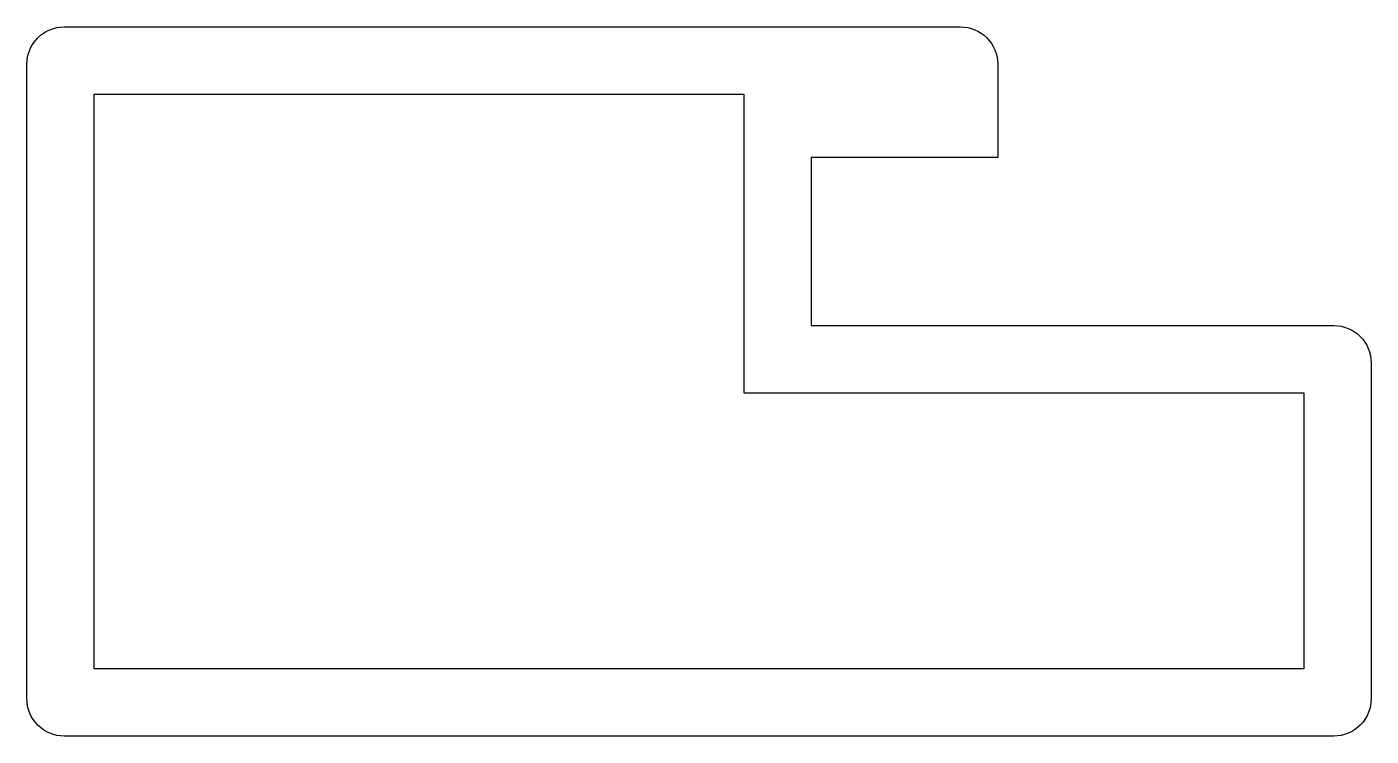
# Model space of a CAD drawing. Extents: x 157.2 to 193.2, y 223.4 to 242.4.
import ezdxf

# ---------------------------------------------------------------- set-up
doc = ezdxf.new("R2010")
doc.units = 0
doc.layers.add('ANA', color=220, linetype='CONTINUOUS')

msp = doc.modelspace()

# ---------------------------------------------------------------- linework, layer by layer
at = {"layer": 'ANA'}
msp.add_lwpolyline([(192.239, 223.387), (158.239, 223.387, -0.414214), (157.239, 224.387), (157.239, 241.387, -0.414214), (158.239, 242.387), (182.239, 242.387, -0.414214), (183.239, 241.387), (183.239, 238.887), (178.239, 238.887), (178.239, 234.387), (192.239, 234.387, -0.414214), (193.239, 233.387), (193.239, 224.387, -0.414214)], format="xyb", close=True, dxfattribs=at)
msp.add_lwpolyline([(191.439, 232.587), (191.439, 225.187), (159.039, 225.187), (159.039, 240.587), (176.439, 240.587), (176.439, 232.587)], close=True, dxfattribs=at)

doc.saveas('drawing.dxf')
